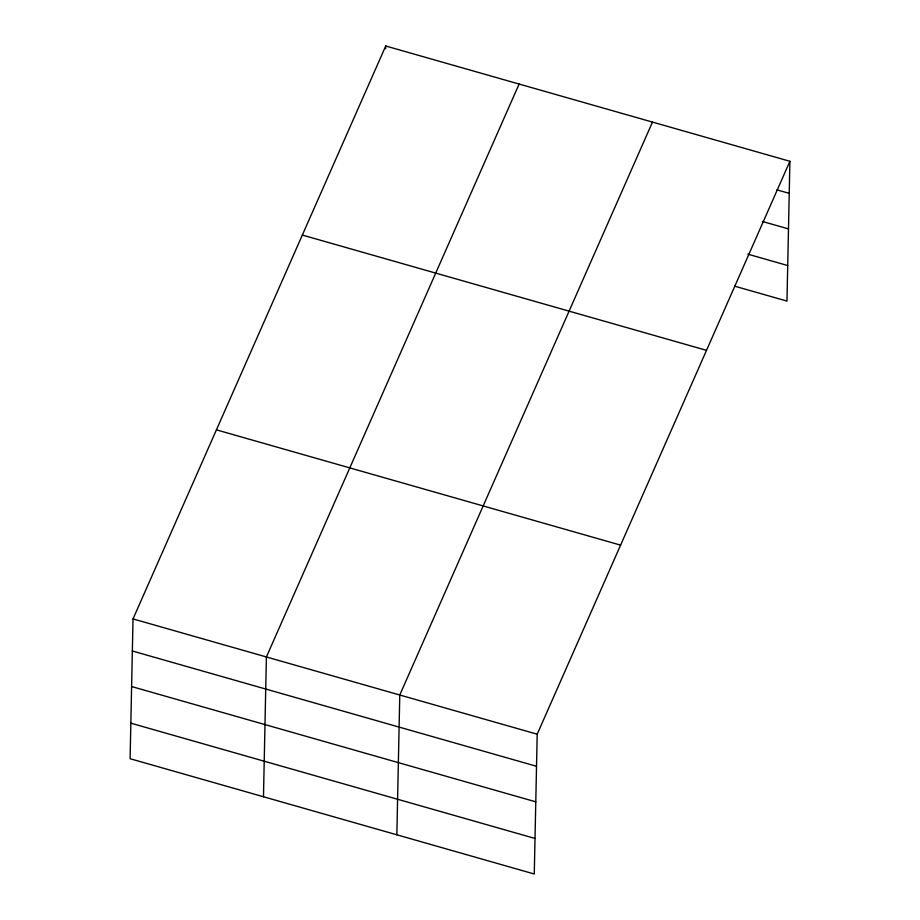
<?xml version="1.0" encoding="UTF-8"?>
<svg xmlns="http://www.w3.org/2000/svg" width="920" height="920" viewBox="0 0 920 920"><rect width="100%" height="100%" fill="white"/><g stroke="black" fill="none" stroke-linecap="round" stroke-linejoin="round"><path stroke-width="1.38" d="M133.02 618.918L130.099 758.712L534.267 874L537.199 734.206L789.9 161.287L385.733 46L133.02 618.918L537.199 734.206M263.476 796.755L266.397 656.96L519.11 84.042M385.675 48.794L385.733 46M396.842 834.808L399.774 695.002L652.487 122.084M789.9 161.287L786.98 301.082L734.758 286.189M776.871 189.83L789.233 193.361M762.381 221.467L788.486 228.907M747.868 254.173L787.727 265.535M302.335 235.06L706.514 350.347M216.418 429.847L620.586 545.134M132.353 650.992L536.521 766.279M131.606 686.538L535.773 801.826M130.835 723.166L535.014 838.453"/></g></svg>
